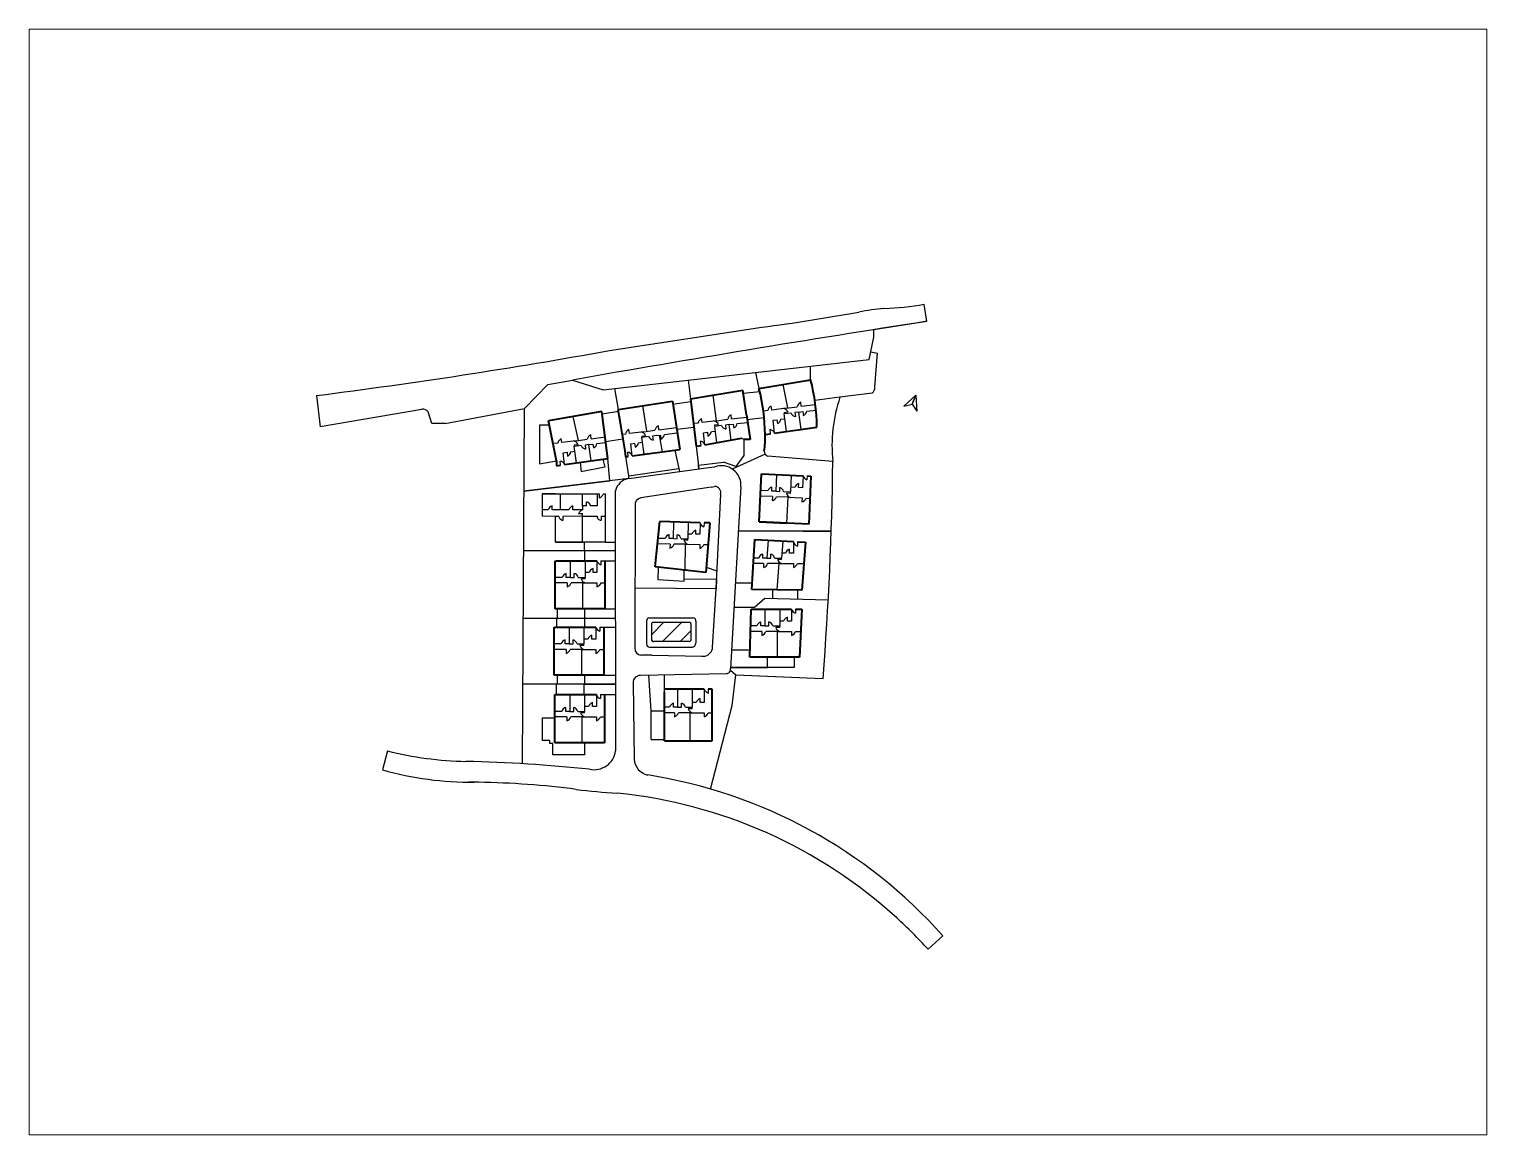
# Paper-space layout 'Layout2' of a CAD drawing. Header units: millimetres. Extents: x 26 to 231, y 20 to 176.
# The model-space entities are those that its viewports show. They can reach past a viewport. Long polylines and large blocks are cut down to what shows.
import ezdxf

# ---------------------------------------------------------------- set-up
doc = ezdxf.new("R2010")
doc.units = ezdxf.units.MM
for name, color, linetype in [('Agua', 130, 'Continuous'), ('Dirección', 7, 'Continuous'), ('Habitaciones', 7, 'Continuous'), ('Parcelas', 7, 'Continuous'), ('Puertas', 34, 'Continuous'), ('Terrazas y porches', 65, 'Continuous')]:
    doc.layers.add(name, color=color, linetype=linetype)
doc.layers.add('Carreteras', color=8, linetype='Continuous', lineweight=25)
doc.layers.add('Casas', color=7, linetype='Continuous', lineweight=40)

# ---------------------------------------------------------------- blocks, each defined once
blk = doc.blocks.new('Dirección')
at = {"layer": 'Dirección'}
for p, q in [((254.27, 232.48), (251.28, 229.69)), ((253.35, 230.21), (254.27, 232.48)), ((254.27, 232.48), (253.35, 230.21)), ((254.27, 232.48), (254.27, 232.48)), ((254.27, 232.48), (254.48, 228.4)), ((251.28, 229.69), (253.35, 230.21)), ((253.35, 230.21), (254.48, 228.4))]:
    blk.add_line(p, q, dxfattribs=at)

msp = doc.modelspace()

# ---------------------------------------------------------------- hatches: boundary and pattern name
at = {"layer": 'Agua'}
h = msp.add_hatch(dxfattribs=at)
h.set_pattern_fill('ANSI31', color=256)
h.paths.add_polyline_path([(169.19, 130.64, 0.384478), (168.83, 130.96), (159.69, 130.96, 0.275753), (159.35, 130.73), (159.35, 126.4, 0.389049), (159.75, 126.09), (168.74, 126.09, 0.31844), (169.19, 126.41)])

# ---------------------------------------------------------------- linework, layer by layer
for p, q in [((159.35, 126.4), (159.35, 130.73)), ((159.69, 130.96), (168.83, 130.96)), ((169.19, 130.64), (169.19, 126.41)), ((168.74, 126.09), (159.75, 126.09))]:
    msp.add_line(p, q, dxfattribs=at)
for centre, radius, start, end in [((159.72, 130.55), 0.409, 92.9783, 154.6437), ((168.83, 130.6), 0.361, 354.0704, 90.0523), ((159.72, 126.46), 0.377, 189.4411, 274.475), ((168.74, 126.57), 0.478, 270.3971, 341.0514)]:
    msp.add_arc(centre, radius, start, end, dxfattribs=at)
at = {"layer": 'Carreteras'}
for p, q in [((228.48, 206.65), (227.81, 210.91)), ((215.15, 204.55), (228.48, 206.65)), ((148.73, 199.3), (186.99, 205.16)), ((213.99, 197.06), (215.15, 202.67)), ((215.15, 202.67), (215.15, 204.55)), ((213.99, 197.06), (214.39, 198.99)), ((147.16, 189.39), (213.99, 197.06)), ((127.31, 184.69), (133.25, 190.77)), ((133.25, 190.77), (139.38, 191.88)), ((139.38, 191.88), (147.16, 189.39)), ((75.05, 187.98), (75.94, 180.15)), ((101.54, 184.51), (75.94, 180.15)), ((104.03, 180.95), (103.14, 183.85)), ((107.38, 180.95), (127.31, 184.69)), ((107.38, 180.95), (104.03, 180.95)), ((153.58, 167.1), (173.72, 169.87)), ((173.72, 169.87), (175.19, 170.07)), ((174.26, 164.96), (156.59, 162.24)), ((174.26, 164.96), (175.15, 165.1)), ((181.77, 165.04), (179.17, 119.33)), ((150.27, 98.62), (150.2, 164.03)), ((175.5, 139.43), (176.67, 163.18)), ((155.15, 160.3), (155.06, 124.45)), ((174.65, 124.63), (175.5, 139.43)), ((159.32, 122.73), (156.62, 122.69)), ((159.32, 122.73), (171.92, 122.48)), ((171.92, 122.48), (172.8, 122.46)), ((156.48, 117.62), (178.02, 118.04)), ((154.63, 115.74), (154.9, 96.52)), ((92.89, 98.61), (91.68, 93.82)), ((228.79, 48.73), (232.52, 52.12))]:
    msp.add_line(p, q, dxfattribs=at)
for centre, radius, start, end in [((121.03, 707.36), 506.52, 277.4816, 280.2789), ((222.6, 154.03), 56.07, 94.9879, 101.5054), ((216.13, 275.6), 65.73, 271.3878, 280.2288), ((937.34, -4347.57), 4609.05, 98.84709, 99.96978), ((-103.38, 1595.43), 1418.71, 277.22534, 280.23638), ((101.79, 182.85), 1.68, 36.5063, 98.2648), ((176.82, 165.38), 4.96, 356.0364, 109.1005), ((154.19, 163.04), 4.1, 98.4335, 166.043), ((175.17, 163.56), 1.54, 345.728, 90.7922), ((156.92, 160.49), 1.78, 100.4717, 186.1332), ((172.2, 124.84), 2.45, 284.1939, 355.0663), ((156.82, 124.45), 1.77, 179.9822, 263.5617), ((156.55, 115.71), 1.91, 92.0778, 179.2818), ((177.96, 119.26), 1.22, 272.9848, 3.4781), ((114.25, 183.72), 87.75, 255.9069, 268.9387), ((104.07, -279.22), 375.3, 83.9392, 88.6933), ((144.81, 99.38), 5.51, 258.2998, 352.0803), ((159.3, 96.85), 4.41, 184.3585, 257.2048), ((113.98, 173.05), 82.3, 254.2794, 270.5192), ((139.05, -31.09), 125.14, 41.6762, 81.1406), ((113.97, 2.7), 88.06, 88.7909, 90.485), ((112.02, -128.65), 219.42, 82.5753, 89.0053), ((158.69, 233.35), 145.58, 262.7723, 266.8278), ((138.57, -33.44), 122.03, 47.5528, 84.3258), ((142.7, -29.4), 116.27, 42.2263, 47.7127)]:
    msp.add_arc(centre, radius, start, end, dxfattribs=at)
at = {"layer": 'Casas'}
for p, q in [((186.29, 189.74), (199.26, 191.93)), ((169.07, 187.15), (182.23, 189.29)), ((169.07, 187.15), (170.5, 175.23)), ((183.16, 183.09), (182.23, 189.29)), ((146.76, 183.97), (133.38, 181.61)), ((148.31, 172.11), (146.76, 183.97)), ((150.87, 184.45), (164.52, 186.58)), ((164.52, 186.58), (166.41, 174.43)), ((135.39, 171.55), (133.38, 181.61)), ((183.16, 183.09), (184.09, 176.91)), ((190.21, 178.51), (200.88, 180)), ((172.72, 175.62), (181.9, 177.24)), ((184.09, 176.91), (182.45, 176.91)), ((187.82, 178.18), (189.22, 178.37)), ((152.85, 172.61), (153.43, 172.69)), ((154.42, 172.82), (166.41, 174.43)), ((170.5, 175.23), (171.74, 175.44)), ((135.39, 171.55), (135.39, 170.34)), ((135.39, 170.34), (136.44, 170.48)), ((137.43, 170.62), (148.31, 172.11)), ((186.34, 156.24), (186.89, 168.3)), ((187.01, 168.29), (197.4, 167.82)), ((198.4, 167.78), (199.36, 167.73)), ((199.36, 167.73), (198.81, 155.67)), ((160.21, 144.89), (161.35, 156.28)), ((171.48, 155.99), (161.35, 156.28)), ((173.92, 155.94), (172.48, 155.98)), ((173.92, 155.94), (172.94, 143.46)), ((198.81, 155.67), (186.34, 156.24)), ((186.34, 156.24), (193.18, 155.92)), ((184.47, 139.24), (185.25, 151.78)), ((185.25, 151.78), (194.95, 151.24)), ((195.95, 151.18), (197.99, 151.07)), ((197.99, 151.07), (197.11, 139.01)), ((135.09, 134.37), (135.09, 146.44)), ((135.21, 146.44), (145.57, 146.44)), ((147.57, 146.44), (147.57, 134.37)), ((172.94, 143.46), (160.21, 144.89)), ((197.11, 139.01), (184.47, 139.24)), ((147.57, 134.37), (135.09, 134.37)), ((184.02, 122.16), (184.32, 134.24)), ((184.32, 134.24), (194.5, 134.24)), ((195.5, 134.24), (197.09, 134.24)), ((197.09, 134.24), (196.5, 122.16)), ((134.8, 117.65), (134.8, 129.73)), ((134.91, 129.73), (145.27, 129.73)), ((147.27, 129.73), (147.27, 117.65)), ((196.5, 122.16), (184.02, 122.16)), ((147.27, 117.65), (134.8, 117.65)), ((172.53, 114.15), (162.53, 114.15)), ((174.54, 114.15), (173.51, 114.15)), ((174.54, 101.16), (174.54, 114.15)), ((134.96, 100.68), (134.96, 112.76)), ((135.07, 112.76), (145.43, 112.76)), ((147.43, 112.76), (147.43, 100.68)), ((162.53, 101.16), (162.53, 113.49)), ((147.43, 100.68), (134.96, 100.68)), ((162.53, 101.16), (174.54, 101.16))]:
    msp.add_line(p, q, dxfattribs=at)
for centre, radius, start, end in [((153.23, 179.6), 47.65, 0.471, 14.9945), ((143.25, 178.17), 44.57, 0.0103, 15.0423), ((-99.29, 136.41), 254.73, 8.1694, 10.8705), ((165.79, 177.12), 22.06, 351.8531, 2.746)]:
    msp.add_arc(centre, radius, start, end, dxfattribs=at)
at = {"layer": 'Habitaciones'}
for p, q in [((193.58, 184.86), (192.34, 190.76)), ((175.61, 181.66), (174.79, 188.1)), ((158.11, 178.98), (157.13, 185.49)), ((188.51, 184.21), (187.43, 184.07)), ((193.1, 184.8), (189.5, 184.34)), ((192.6, 183.72), (192.65, 183.35)), ((194.35, 183.57), (192.65, 183.35)), ((193.22, 178.93), (192.65, 183.35)), ((193.1, 184.8), (195.92, 185.16)), ((196.33, 183.83), (195.34, 183.7)), ((196.33, 183.83), (197.32, 183.95)), ((196.89, 179.44), (196.33, 183.83)), ((196.91, 185.29), (200.48, 185.75)), ((198.31, 184.08), (200.65, 184.31)), ((140.93, 176.7), (139.58, 182.7)), ((161.13, 179.37), (165.55, 179.94)), ((171.02, 181.07), (169.82, 180.94)), ((175.61, 181.66), (172.01, 181.19)), ((175.11, 180.58), (175.16, 180.21)), ((176.86, 180.43), (175.16, 180.21)), ((175.68, 176.14), (175.16, 180.21)), ((175.61, 181.66), (178.43, 182.02)), ((178.84, 180.69), (177.85, 180.56)), ((178.84, 180.69), (179.83, 180.81)), ((179.34, 176.79), (178.84, 180.69)), ((179.42, 182.15), (183.24, 182.53)), ((180.82, 180.94), (183.45, 181.17)), ((189.83, 181.78), (190.82, 181.91)), ((190.21, 178.51), (189.83, 181.78)), ((191.81, 182.04), (192.8, 182.16)), ((135.73, 176.04), (134.73, 175.91)), ((140.33, 176.63), (136.72, 176.16)), ((140.33, 176.63), (143.14, 176.99)), ((144.13, 177.12), (147.6, 177.56)), ((145.53, 175.91), (147.78, 176.13)), ((152.72, 178.29), (151.99, 178.19)), ((157.32, 178.88), (153.71, 178.42)), ((154.04, 175.86), (155.03, 175.99)), ((156.03, 176.12), (157.02, 176.24)), ((156.82, 177.8), (156.86, 177.44)), ((158.56, 177.65), (156.86, 177.44)), ((157.41, 173.22), (156.86, 177.44)), ((157.32, 178.88), (160.14, 179.24)), ((160.55, 177.91), (159.55, 177.78)), ((160.55, 177.91), (161.54, 178.04)), ((162.01, 173.84), (161.28, 178)), ((162.53, 178.16), (165.76, 178.58)), ((172.34, 178.64), (173.33, 178.77)), ((172.72, 175.62), (172.34, 178.64)), ((174.32, 178.9), (175.31, 179.02)), ((137.05, 173.61), (138.04, 173.74)), ((137.43, 170.62), (137.05, 173.61)), ((139.03, 173.86), (140.02, 173.99)), ((139.82, 175.55), (139.87, 175.18)), ((141.57, 175.4), (139.87, 175.18)), ((140.4, 171.03), (139.87, 175.18)), ((143.55, 175.65), (142.56, 175.53)), ((143.55, 175.65), (144.54, 175.78)), ((144.08, 171.53), (143.55, 175.65)), ((154.42, 172.82), (154.04, 175.86)), ((190.7, 168.13), (190.5, 163.9)), ((194.41, 167.96), (194.21, 163.73)), ((195.27, 164.88), (194.27, 164.93)), ((197.4, 167.82), (197.26, 164.79)), ((131.83, 163.22), (136.33, 163.22)), ((136.33, 163.22), (136.33, 159.22)), ((145.59, 163.22), (145.59, 160.22)), ((145.59, 163.22), (146.09, 163.22)), ((189.68, 162.56), (186.64, 162.7)), ((188.51, 163.99), (186.7, 164.07)), ((190.5, 163.9), (189.51, 163.95)), ((190.5, 163.9), (191.5, 163.85)), ((193.51, 162.39), (190.68, 162.52)), ((192.5, 163.81), (194.21, 163.73)), ((193.51, 162.39), (193.18, 155.92)), ((193.51, 162.39), (197.15, 162.22)), ((194.2, 163.36), (194.21, 163.73)), ((197.26, 164.79), (196.27, 164.84)), ((198.14, 162.17), (199.14, 162.12)), ((133.27, 159.22), (131.83, 159.22)), ((138.5, 159.22), (134.27, 159.22)), ((141.96, 157.64), (136.96, 157.58)), ((140.96, 159.22), (139.5, 159.22)), ((141.96, 159.22), (140.96, 159.22)), ((141.96, 160.22), (141.96, 159.22)), ((142.96, 160.22), (141.96, 160.22)), ((141.96, 151.14), (141.96, 158.22)), ((141.96, 157.64), (145.59, 157.64)), ((142.96, 160.22), (142.96, 160.22)), ((145.59, 160.22), (143.96, 160.22)), ((146.56, 157.61), (147.59, 157.61)), ((135.96, 157.57), (135.12, 157.56)), ((164.77, 156.18), (164.72, 151.99)), ((168.48, 156.08), (168.43, 151.94)), ((171.48, 155.99), (171.44, 153.11)), ((163.93, 150.63), (160.93, 150.67)), ((162.72, 152.02), (160.95, 152.04)), ((164.72, 151.99), (163.72, 152.01)), ((164.72, 151.99), (165.72, 151.98)), ((167.77, 150.58), (164.93, 150.61)), ((166.72, 151.97), (168.43, 151.94)), ((167.77, 150.58), (167.69, 144.05)), ((167.77, 150.58), (171.41, 150.53)), ((168.42, 151.57), (168.43, 151.94)), ((169.44, 153.13), (168.44, 153.14)), ((171.44, 153.11), (170.44, 153.12)), ((172.41, 150.52), (173.49, 150.5)), ((188.58, 151.59), (188.24, 147.11)), ((192.31, 151.38), (191.95, 147.11)), ((194.95, 151.24), (194.95, 148.31)), ((186.24, 147.11), (184.96, 147.11)), ((188.24, 147.11), (187.24, 147.11)), ((188.24, 147.11), (189.24, 147.11)), ((190.24, 147.11), (191.95, 147.11)), ((191.95, 146.74), (191.95, 147.11)), ((192.95, 148.31), (192.05, 148.31)), ((194.95, 148.31), (193.95, 148.31)), ((138.86, 146.44), (138.86, 142.24)), ((142.57, 146.44), (142.57, 142.24)), ((143.57, 143.44), (142.57, 143.44)), ((145.57, 143.44), (144.57, 143.44)), ((145.57, 146.44), (145.57, 143.44)), ((187.47, 145.74), (184.87, 145.74)), ((191.31, 145.74), (188.47, 145.74)), ((191.31, 145.74), (190.8, 139.13)), ((191.31, 145.74), (194.95, 145.74)), ((195.95, 145.74), (197.6, 145.74)), ((136.86, 142.24), (135.09, 142.24)), ((138.09, 140.87), (135.09, 140.87)), ((138.86, 142.24), (137.86, 142.24)), ((138.86, 142.24), (139.86, 142.24)), ((141.93, 140.87), (139.09, 140.87)), ((140.86, 142.24), (142.57, 142.24)), ((141.93, 140.87), (141.93, 134.37)), ((141.93, 140.87), (145.57, 140.87)), ((142.57, 141.87), (142.57, 142.24)), ((146.57, 140.87), (147.57, 140.87)), ((187.78, 134.24), (187.78, 130.04)), ((191.5, 134.24), (191.5, 130.04)), ((194.5, 134.24), (194.5, 131.24)), ((138.56, 129.73), (138.56, 125.53)), ((142.27, 129.73), (142.27, 125.53)), ((145.27, 129.73), (145.27, 126.73)), ((187.02, 128.66), (184.18, 128.66)), ((185.78, 130.04), (184.21, 130.04)), ((187.78, 130.04), (186.78, 130.04)), ((187.78, 130.04), (188.78, 130.04)), ((190.86, 128.66), (188.02, 128.66)), ((189.78, 130.04), (191.5, 130.04)), ((190.86, 128.66), (190.86, 122.16)), ((190.86, 128.66), (194.5, 128.66)), ((192.5, 131.24), (191.5, 131.24)), ((191.5, 129.66), (191.5, 130.04)), ((194.5, 131.24), (193.5, 131.24)), ((195.5, 128.66), (196.81, 128.66)), ((136.56, 125.53), (134.8, 125.53)), ((138.56, 125.53), (137.56, 125.53)), ((138.56, 125.53), (139.56, 125.53)), ((140.56, 125.53), (142.27, 125.53)), ((143.27, 126.73), (142.27, 126.73)), ((142.27, 125.16), (142.27, 125.53)), ((145.27, 126.73), (144.27, 126.73)), ((137.8, 124.15), (134.8, 124.15)), ((141.64, 124.15), (138.8, 124.15)), ((141.64, 124.15), (141.64, 117.65)), ((141.64, 124.15), (145.27, 124.15)), ((146.27, 124.15), (147.27, 124.15)), ((165.82, 114.15), (165.82, 109.59)), ((169.53, 114.15), (169.53, 109.59)), ((172.53, 114.15), (172.53, 110.79)), ((138.72, 112.76), (138.72, 108.56)), ((142.43, 112.76), (142.43, 108.56)), ((145.43, 112.76), (145.43, 109.76)), ((170.53, 110.79), (169.53, 110.79)), ((172.53, 110.79), (171.53, 110.79)), ((136.72, 108.56), (134.96, 108.56)), ((137.96, 107.18), (134.96, 107.18)), ((138.72, 108.56), (137.72, 108.56)), ((138.72, 108.56), (139.72, 108.56)), ((141.8, 107.18), (138.96, 107.18)), ((140.72, 108.56), (142.43, 108.56)), ((141.8, 107.18), (141.8, 100.68)), ((141.8, 107.18), (145.43, 107.18)), ((143.43, 109.76), (142.43, 109.76)), ((142.43, 108.19), (142.43, 108.56)), ((145.43, 109.76), (144.43, 109.76)), ((146.43, 107.18), (147.43, 107.18)), ((163.82, 109.59), (162.53, 109.59)), ((165.05, 108.21), (162.53, 108.21)), ((165.82, 109.59), (164.82, 109.59)), ((165.82, 109.59), (166.82, 109.59)), ((168.89, 108.21), (166.05, 108.21)), ((167.82, 109.59), (169.53, 109.59)), ((168.89, 108.21), (168.89, 101.16)), ((168.89, 108.21), (172.53, 108.21)), ((169.53, 109.22), (169.53, 109.59)), ((173.53, 108.21), (174.54, 108.21))]:
    msp.add_line(p, q, dxfattribs=at)
at = {"layer": 'Parcelas'}
for p, q in [((214.38, 198.94), (216.1, 198.62)), ((215.4, 190.13), (216.12, 198.61)), ((199.26, 191.93), (199.26, 195.37)), ((168.51, 191.84), (169.07, 187.15)), ((185.46, 193.79), (186.29, 189.74)), ((149.98, 189.72), (150.87, 184.45)), ((206.65, 187.54), (200.34, 186.74)), ((214.77, 188.56), (206.65, 187.54)), ((126.86, 95.39), (127.31, 184.69)), ((169.07, 186.37), (169.16, 186.38)), ((187.82, 183.88), (187.82, 183.88)), ((169.85, 180.66), (170.5, 175.23)), ((182.45, 176.91), (181.9, 177.24)), ((153.58, 167.81), (152.85, 172.61)), ((166.41, 174.43), (165.16, 174.26)), ((165.16, 174.26), (166.11, 169.66)), ((170.5, 175.23), (171.19, 169.52)), ((187.85, 173.2), (179.59, 169.48)), ((204.84, 171.41), (188.52, 172.77)), ((148.8, 166.53), (148.31, 172.11)), ((166.11, 169.66), (166.28, 168.84)), ((171.19, 169.52), (171.07, 170.48)), ((153.58, 167.1), (127.21, 163.95)), ((127.21, 163.95), (148.8, 166.53)), ((153.58, 167.1), (153.58, 167.1)), ((153.58, 167.1), (153.58, 167.1)), ((186.89, 168.3), (189.76, 168.17)), ((199.36, 167.73), (198.81, 155.67)), ((135.12, 163.22), (131.83, 163.22)), ((131.83, 163.22), (131.83, 157.66)), ((135.12, 163.22), (137.99, 163.22)), ((135.23, 163.22), (145.59, 163.22)), ((141.96, 160.22), (141.96, 163.22)), ((147.09, 163.22), (147.59, 163.22)), ((147.59, 163.22), (147.59, 151.14)), ((135.12, 157.56), (131.83, 157.66)), ((141.96, 159.22), (141.96, 159.22)), ((135.12, 151.14), (135.12, 157.56)), ((172.48, 155.98), (173.92, 155.94)), ((147.59, 151.14), (135.12, 151.14)), ((135.12, 151.14), (141.96, 151.14)), ((147.59, 151.14), (150.22, 151.14)), ((204.45, 153.84), (181.14, 153.84)), ((197.99, 151.07), (197.11, 139.01)), ((197.43, 153.84), (204.45, 153.84)), ((127.13, 149), (150.22, 149)), ((135.09, 146.44), (137.96, 146.44)), ((146.57, 146.44), (147.57, 146.44)), ((147.57, 146.44), (150.22, 146.44)), ((161.42, 144.75), (161.42, 144.75)), ((172.94, 143.46), (172.94, 143.46)), ((172.94, 143.46), (172.94, 143.46)), ((172.94, 143.46), (172.94, 143.46)), ((172.94, 143.46), (172.94, 143.46)), ((172.94, 143.46), (172.94, 143.46)), ((172.94, 143.46), (172.94, 143.46)), ((172.94, 143.46), (172.94, 143.46)), ((172.94, 143.46), (172.94, 143.46)), ((173.05, 144.84), (175.72, 143.89)), ((155.1, 139.59), (175.5, 139.43)), ((175.63, 141.69), (167.51, 141.84)), ((175.63, 141.69), (175.5, 139.43)), ((184.57, 140.78), (180.4, 140.78)), ((187.8, 136.91), (185.18, 134.71)), ((203.73, 136.53), (187.8, 136.91)), ((127.05, 131.98), (150.24, 131.98)), ((135.09, 134.37), (141.93, 134.37)), ((142.28, 131.98), (150.24, 131.98)), ((147.57, 134.37), (150.23, 134.37)), ((158.58, 132.07), (169.66, 132.07)), ((185.18, 134.71), (180.05, 134.71)), ((197.09, 134.24), (196.5, 122.16)), ((134.8, 129.73), (137.67, 129.73)), ((146.27, 129.73), (147.27, 129.73)), ((147.27, 129.73), (147.27, 117.65)), ((147.27, 129.73), (150.24, 129.73)), ((158.04, 131.35), (158.04, 125.56)), ((170.41, 131.21), (170.41, 125.7)), ((158.86, 124.74), (169.57, 124.74)), ((184.02, 123.98), (179.45, 123.98)), ((196.5, 122.16), (195.15, 122.16)), ((134.8, 117.65), (141.64, 117.65)), ((147.27, 117.65), (150.25, 117.65)), ((159.18, 108.72), (158.57, 117.66)), ((162.53, 114.15), (162.53, 117.74)), ((179.14, 118.96), (180.48, 117.73)), ((188.45, 119.6), (179.2, 119.6)), ((179.2, 119.6), (188.45, 119.6)), ((179.58, 110.03), (180.48, 117.73)), ((180.48, 117.73), (202.4, 116.82)), ((195.15, 119.6), (188.45, 119.6)), ((150.25, 115.36), (126.96, 115.36)), ((142.18, 115.36), (150.25, 115.36)), ((162.53, 113.49), (162.53, 114.15)), ((202.4, 116.82), (202.4, 116.82)), ((134.96, 112.76), (137.83, 112.76)), ((146.43, 112.76), (147.43, 112.76)), ((147.43, 112.76), (147.43, 100.68)), ((147.43, 112.76), (150.26, 112.76)), ((174.11, 89.03), (179.58, 110.03)), ((174.54, 101.16), (174.54, 107.16)), ((134.96, 100.68), (141.8, 100.68))]:
    msp.add_line(p, q, dxfattribs=at)
for centre, radius, start, end in [((243.38, 175.26), 38.73, 161.5158, 185.7061), ((213.66, 189.92), 1.76, 309.2137, 6.671), ((188.78, 173.9), 1.16, 175.3346, 257.0256), ((-619.58, 180.97), 824.48, 355.53743, 359.33541), ((151.47, 167.45), 2.15, 350.4157, 9.5843), ((158.76, 131.37), 0.722, 104.2342, 180.9715), ((169.7, 131.34), 0.725, 349.4807, 92.7095), ((158.82, 125.52), 0.779, 176.9652, 273.1132), ((169.4, 125.73), 1.01, 279.4462, 358.2502)]:
    msp.add_arc(centre, radius, start, end, dxfattribs=at)
at = {"layer": 'Puertas'}
for p, q in [((189.5, 184.34), (189.37, 185.33)), ((192.6, 183.72), (193.59, 183.85)), ((195.34, 183.7), (195.47, 182.71)), ((196.91, 185.29), (196.78, 186.28)), ((197.32, 183.95), (197.45, 182.96)), ((161.13, 179.37), (161, 180.36)), ((172.01, 181.19), (171.88, 182.19)), ((175.11, 180.58), (176.1, 180.71)), ((177.85, 180.56), (177.97, 179.57)), ((179.42, 182.15), (179.29, 183.14)), ((179.83, 180.81), (179.96, 179.82)), ((190.82, 181.91), (190.95, 180.92)), ((136.72, 176.16), (136.59, 177.15)), ((144.13, 177.12), (144.01, 178.11)), ((153.71, 178.42), (153.59, 179.41)), ((155.03, 175.99), (155.16, 175)), ((156.82, 177.8), (157.81, 177.93)), ((159.55, 177.78), (159.68, 176.79)), ((161.54, 178.04), (161.66, 177.04)), ((171.74, 175.44), (171.6, 176.53)), ((173.33, 178.77), (173.45, 177.78)), ((189.22, 178.37), (189.09, 179.42)), ((138.04, 173.74), (138.17, 172.74)), ((139.82, 175.55), (140.81, 175.68)), ((142.56, 175.53), (142.69, 174.54)), ((144.54, 175.78), (144.67, 174.79)), ((153.43, 172.69), (153.31, 173.75)), ((136.44, 170.48), (136.31, 171.5)), ((189.51, 163.95), (189.55, 164.95)), ((196.27, 164.84), (196.31, 165.83)), ((198.4, 167.78), (198.36, 166.74)), ((146.09, 163.22), (146.09, 162.22)), ((189.68, 162.56), (189.63, 161.56)), ((191.5, 163.85), (191.55, 164.85)), ((194.2, 163.36), (193.2, 163.4)), ((197.15, 162.22), (197.1, 161.22)), ((134.27, 159.22), (134.27, 160.22)), ((136.96, 157.58), (136.96, 156.58)), ((139.5, 159.22), (139.5, 160.22)), ((141.96, 158.22), (140.96, 158.22)), ((142.96, 160.22), (142.96, 161.22)), ((146.59, 157.64), (146.59, 156.64)), ((170.44, 153.12), (170.46, 154.12)), ((172.48, 155.98), (172.47, 154.96)), ((163.72, 152.01), (163.73, 153.01)), ((163.93, 150.63), (163.92, 149.63)), ((165.72, 151.98), (165.73, 152.98)), ((168.42, 151.57), (167.42, 151.59)), ((171.41, 150.53), (171.4, 149.53)), ((195.95, 151.18), (195.95, 150.1)), ((187.24, 147.11), (187.24, 148.11)), ((189.24, 147.11), (189.24, 148.11)), ((191.95, 146.74), (190.95, 146.74)), ((193.95, 148.31), (193.95, 149.31)), ((137.86, 142.24), (137.86, 143.24)), ((139.86, 142.24), (139.86, 143.24)), ((144.57, 143.44), (144.57, 144.44)), ((146.57, 146.44), (146.57, 145.44)), ((187.47, 145.74), (187.47, 144.74)), ((194.95, 145.74), (194.95, 144.74)), ((138.09, 140.87), (138.09, 139.87)), ((142.57, 141.87), (141.57, 141.87)), ((145.57, 140.87), (145.57, 139.87)), ((193.5, 131.24), (193.5, 132.24)), ((195.5, 134.24), (195.5, 133.24)), ((146.27, 129.73), (146.27, 128.73)), ((186.78, 130.04), (186.78, 131.04)), ((187.02, 128.66), (187.02, 127.66)), ((188.78, 130.04), (188.78, 131.04)), ((191.5, 129.66), (190.5, 129.66)), ((194.5, 128.66), (194.5, 127.66)), ((137.56, 125.53), (137.56, 126.53)), ((139.56, 125.53), (139.56, 126.53)), ((142.27, 125.16), (141.27, 125.16)), ((144.27, 126.73), (144.27, 127.73)), ((137.8, 124.15), (137.8, 123.15)), ((145.27, 124.15), (145.27, 123.15)), ((173.51, 114.15), (173.51, 113.15)), ((144.43, 109.76), (144.43, 110.76)), ((146.43, 112.76), (146.43, 111.76)), ((164.82, 109.59), (164.82, 110.59)), ((166.82, 109.59), (166.82, 110.59)), ((171.53, 110.79), (171.53, 111.79)), ((137.72, 108.56), (137.72, 109.56)), ((137.96, 107.18), (137.96, 106.18)), ((139.72, 108.56), (139.72, 109.56)), ((142.43, 108.19), (141.43, 108.19)), ((145.43, 107.18), (145.43, 106.18)), ((165.05, 108.21), (165.05, 107.21)), ((169.53, 109.22), (168.53, 109.22)), ((172.53, 108.21), (172.53, 107.21))]:
    msp.add_line(p, q, dxfattribs=at)
for centre, radius, start, end in [((190.04, 183.92), 1.56, 115.354, 169.298), ((192.18, 183.18), 1.57, 25.3603, 79.0676), ((195.64, 184.09), 1.39, 201.7113, 262.9406), ((197.38, 184.93), 1.48, 113.7758, 170.8761), ((196.9, 184.28), 1.42, 292.5263, 352.1257), ((161.6, 179.01), 1.48, 113.7758, 170.8761), ((172.55, 180.78), 1.56, 115.354, 169.298), ((174.69, 180.04), 1.57, 25.3603, 79.0676), ((178.15, 180.94), 1.39, 201.7113, 262.9406), ((179.89, 181.79), 1.48, 113.7758, 170.8761), ((179.41, 181.14), 1.42, 292.5263, 352.1257), ((190.21, 182.38), 1.64, 296.7676, 347.8843), ((137.26, 175.75), 1.56, 115.354, 169.298), ((139.4, 175.01), 1.57, 25.3603, 79.0676), ((144.6, 176.75), 1.48, 113.7758, 170.8761), ((144.12, 176.1), 1.42, 292.5263, 352.1257), ((154.25, 178), 1.56, 115.354, 169.298), ((154.42, 176.46), 1.64, 296.7676, 347.8843), ((156.39, 177.26), 1.57, 25.3603, 79.0676), ((159.85, 178.17), 1.39, 201.7113, 262.9406), ((161.12, 178.36), 1.42, 292.5263, 352.1257), ((171.34, 175.06), 1.49, 21.8147, 79.8641), ((172.72, 179.24), 1.64, 296.7676, 347.8843), ((188.84, 177.96), 1.47, 21.7954, 80.2718), ((137.43, 174.21), 1.64, 296.7676, 347.8843), ((142.86, 175.91), 1.39, 201.7113, 262.9406), ((153.05, 172.31), 1.46, 20.4188, 80.1155), ((136.03, 169.98), 1.54, 24.3008, 79.3787), ((189.86, 163.56), 1.42, 102.5564, 162.1558), ((196.79, 164.27), 1.64, 106.7977, 157.9144), ((198.89, 168.18), 1.53, 193.3991, 249.4864), ((145.82, 163.49), 1.3, 282.0715, 347.9285), ((189.28, 163), 1.48, 283.8059, 340.9062), ((191.14, 163.53), 1.39, 11.7414, 72.9707), ((194.71, 163.82), 1.57, 195.3905, 249.0977), ((196.69, 162.72), 1.56, 285.3841, 339.3281), ((134.79, 158.7), 1.61, 108.9439, 161.0561), ((140.02, 158.7), 1.61, 108.9439, 161.0561), ((142.29, 157.89), 1.37, 103.9576, 166.0424), ((142.85, 160.11), 1.12, 5.7212, 84.2788), ((146.56, 157.61), 0.966, 177.9654, 272.0346), ((137.32, 157.95), 1.42, 195.5624, 255.111), ((170.98, 152.57), 1.64, 108.6985, 159.8152), ((172.82, 156.27), 1.36, 191.825, 255.2334), ((164.08, 151.63), 1.42, 104.4571, 164.0565), ((163.52, 151.05), 1.48, 285.7066, 342.807), ((165.37, 151.64), 1.39, 13.6422, 74.8715), ((168.92, 152.05), 1.57, 197.2912, 250.9985), ((170.93, 151.02), 1.56, 287.2848, 341.2288), ((196.49, 151.58), 1.58, 192.5784, 249.9854), ((187.61, 146.74), 1.42, 105.2003, 164.7997), ((188.89, 146.77), 1.39, 14.3853, 75.6147), ((192.44, 147.23), 1.57, 198.0344, 251.7417), ((194.5, 147.77), 1.64, 109.4417, 160.5583), ((138.23, 141.87), 1.42, 105.2003, 164.7997), ((139.51, 141.9), 1.39, 14.3853, 75.6147), ((145.12, 142.9), 1.64, 109.4417, 160.5583), ((147.06, 146.93), 1.57, 198.2048, 251.7952), ((187.06, 146.16), 1.48, 286.4498, 343.5502), ((194.47, 146.22), 1.56, 288.028, 341.972), ((137.67, 141.29), 1.48, 286.4498, 343.5502), ((143.06, 142.36), 1.57, 198.0344, 251.7417), ((145.09, 141.35), 1.56, 288.028, 341.972), ((194.04, 130.69), 1.64, 109.4417, 160.5583), ((195.99, 134.73), 1.57, 198.2048, 251.7952), ((146.76, 130.22), 1.57, 198.2048, 251.7952), ((187.16, 129.66), 1.42, 105.2003, 164.7997), ((186.6, 129.08), 1.48, 286.4498, 343.5502), ((188.44, 129.69), 1.39, 14.3853, 75.6147), ((191.99, 130.15), 1.57, 198.0344, 251.7417), ((194.01, 129.14), 1.56, 288.028, 341.972), ((137.93, 125.15), 1.42, 105.2003, 164.7997), ((139.22, 125.18), 1.39, 14.3853, 75.6147), ((142.76, 125.64), 1.57, 198.0344, 251.7417), ((144.82, 126.18), 1.64, 109.4417, 160.5583), ((137.38, 124.57), 1.48, 286.4498, 343.5502), ((144.79, 124.63), 1.56, 288.028, 341.972), ((173.97, 114.58), 1.5, 196.4747, 252.4425), ((144.98, 109.21), 1.64, 109.4417, 160.5583), ((146.92, 113.25), 1.57, 198.2048, 251.7952), ((165.19, 109.21), 1.42, 105.2003, 164.7997), ((166.47, 109.24), 1.39, 14.3853, 75.6147), ((172.08, 110.24), 1.64, 109.4417, 160.5583), ((138.09, 108.19), 1.42, 105.2003, 164.7997), ((137.54, 107.6), 1.48, 286.4498, 343.5502), ((139.38, 108.21), 1.39, 14.3853, 75.6147), ((142.92, 108.67), 1.57, 198.0344, 251.7417), ((144.95, 107.67), 1.56, 288.028, 341.972), ((164.64, 108.63), 1.48, 286.4498, 343.5502), ((170.02, 109.7), 1.57, 198.0344, 251.7417), ((172.05, 108.69), 1.56, 288.028, 341.972)]:
    msp.add_arc(centre, radius, start, end, dxfattribs=at)
at = {"layer": 'Terrazas y porches'}
for p, q in [((182.34, 188.58), (186.47, 189.03)), ((150.96, 183.96), (146.85, 183.31)), ((169.07, 186.37), (164.65, 185.7)), ((133.38, 180.56), (131.1, 180.56)), ((131.1, 180.56), (131.1, 170.83)), ((133.38, 181.61), (133.38, 180.56)), ((169.93, 179.97), (165.63, 179.43)), ((187.62, 182.34), (183.34, 181.87)), ((152.11, 177.03), (147.75, 176.37)), ((182.45, 176.91), (182.45, 172.86)), ((182.45, 172.86), (180.47, 170.16)), ((131.1, 170.83), (135.39, 171.55)), ((141.37, 171.16), (141.56, 168.77)), ((147.51, 169.95), (141.56, 168.77)), ((147.05, 171.94), (147.51, 169.95)), ((148.31, 172.11), (148.31, 172.11)), ((153.58, 167.81), (166.11, 169.66)), ((171.07, 170.48), (177.36, 171.25)), ((180.47, 170.16), (177.36, 171.25)), ((142.42, 149), (142.42, 151.14)), ((142.42, 149), (142.42, 146.44)), ((160.94, 144.81), (160.91, 141.75)), ((167.51, 141.34), (167.51, 144.07)), ((160.91, 141.75), (167.51, 141.34)), ((189.7, 139.15), (189.7, 136.86)), ((196.02, 139.03), (196.02, 136.71)), ((135.37, 131.98), (135.37, 129.73)), ((135.6, 134.37), (135.6, 131.98)), ((142.48, 131.98), (142.48, 134.37)), ((142.48, 129.73), (142.48, 131.98)), ((188.45, 119.6), (188.45, 122.16)), ((195.15, 122.16), (195.15, 119.6)), ((135.52, 117.65), (135.52, 115.36)), ((142.52, 115.36), (142.52, 117.65)), ((195.15, 119.6), (188.45, 119.6)), ((135.28, 115.36), (135.28, 112.76)), ((142.36, 112.76), (142.36, 115.36)), ((131.9, 101.21), (131.9, 106.9)), ((131.9, 106.9), (134.96, 106.9)), ((159.18, 101.45), (159.18, 108.72)), ((159.18, 108.72), (162.53, 108.72)), ((133.73, 101.21), (131.9, 101.21)), ((133.73, 100.44), (133.73, 101.21)), ((134.44, 100.46), (133.73, 100.44)), ((134.44, 97.65), (134.44, 100.46)), ((142.44, 100.68), (142.44, 97.65)), ((159.18, 101.45), (162.53, 101.45)), ((142.44, 97.65), (134.44, 97.65))]:
    msp.add_line(p, q, dxfattribs=at)

# ---------------------------------------------------------------- block references
at = {"layer": 'Puertas'}
msp.add_blockref('Dirección', (-28.53, -44.38), dxfattribs=at)

psp = doc.layouts.new('Layout2')

# ---------------------------------------------------------------- viewports
at = {"layer": 'Habitaciones'}
psp.add_viewport(center=(128.5, 97.5), size=(205.6, 156), view_center_point=(186.05, 141.09), view_height=278.0501, dxfattribs=at)

doc.saveas('drawing.dxf')
